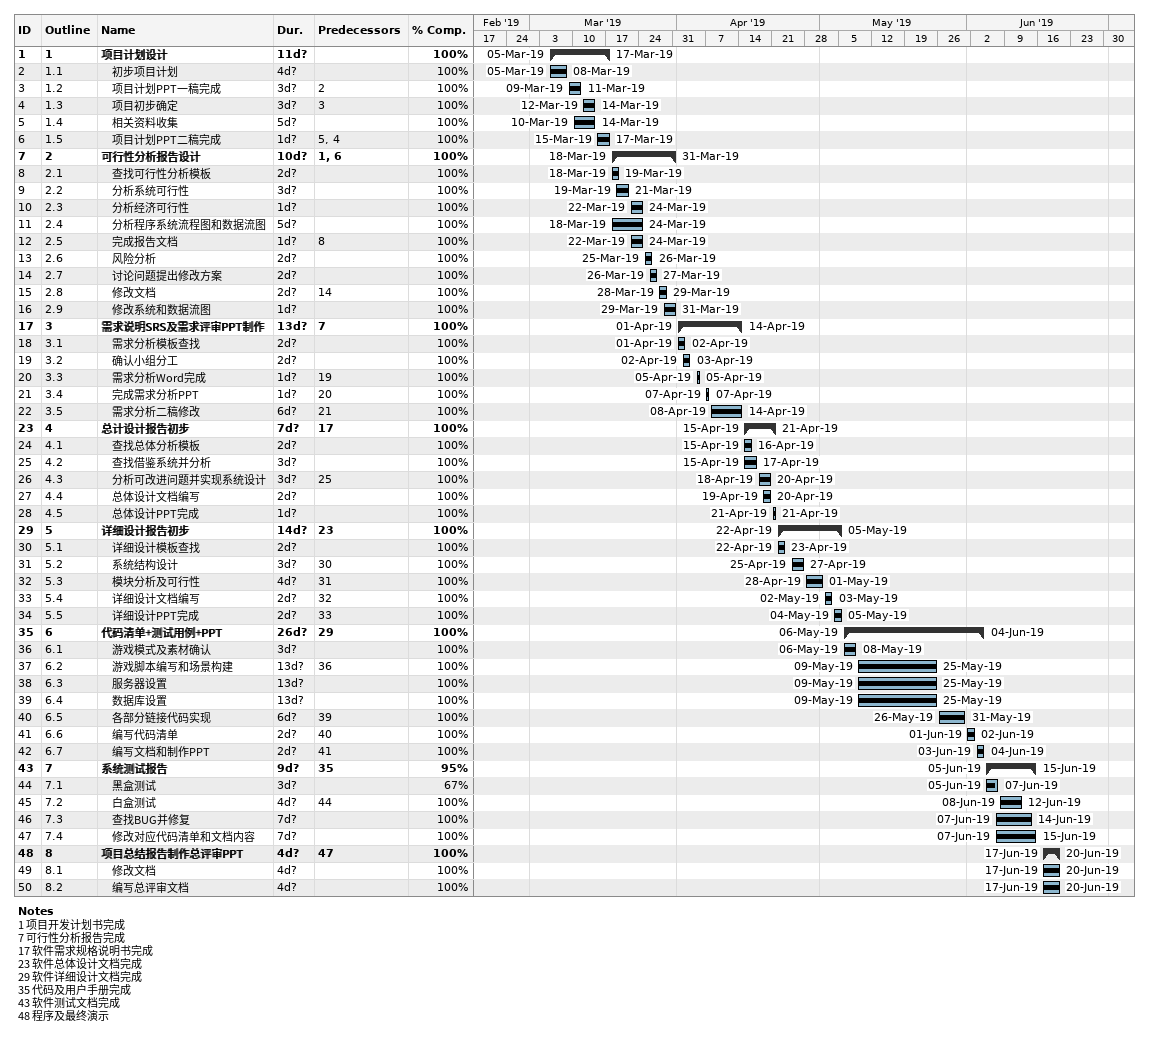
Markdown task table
| ID | WBS | Task | Duration | Start | Finish | Predecessors | % complete |
|---|---|---|---|---|---|---|---|
| 1 | 1 | **项目计划设计** | 11d? | 2019-03-05 | 2019-03-17 |  | 100 |
| 2 | 1.1 | 初步项目计划 | 4d? | 2019-03-05 | 2019-03-08 |  | 100 |
| 3 | 1.2 | 项目计划PPT一稿完成 | 3d? | 2019-03-09 | 2019-03-11 | 2 | 100 |
| 4 | 1.3 | 项目初步确定 | 3d? | 2019-03-12 | 2019-03-14 | 3 | 100 |
| 5 | 1.4 | 相关资料收集 | 5d? | 2019-03-10 | 2019-03-14 |  | 100 |
| 6 | 1.5 | 项目计划PPT二稿完成 | 1d? | 2019-03-15 | 2019-03-17 | 5, 4 | 100 |
| 7 | 2 | **可行性分析报告设计** | 10d? | 2019-03-18 | 2019-03-31 | 1, 6 | 100 |
| 8 | 2.1 | 查找可行性分析模板 | 2d? | 2019-03-18 | 2019-03-19 |  | 100 |
| 9 | 2.2 | 分析系统可行性 | 3d? | 2019-03-19 | 2019-03-21 |  | 100 |
| 10 | 2.3 | 分析经济可行性 | 1d? | 2019-03-22 | 2019-03-24 |  | 100 |
| 11 | 2.4 | 分析程序系统流程图和数据流图 | 5d? | 2019-03-18 | 2019-03-24 |  | 100 |
| 12 | 2.5 | 完成报告文档 | 1d? | 2019-03-22 | 2019-03-24 | 8 | 100 |
| 13 | 2.6 | 风险分析 | 2d? | 2019-03-25 | 2019-03-26 |  | 100 |
| 14 | 2.7 | 讨论问题提出修改方案 | 2d? | 2019-03-26 | 2019-03-27 |  | 100 |
| 15 | 2.8 | 修改文档 | 2d? | 2019-03-28 | 2019-03-29 | 14 | 100 |
| 16 | 2.9 | 修改系统和数据流图 | 1d? | 2019-03-29 | 2019-03-31 |  | 100 |
| 17 | 3 | **需求说明SRS及需求评审PPT制作** | 13d? | 2019-04-01 | 2019-04-14 | 7 | 100 |
| 18 | 3.1 | 需求分析模板查找 | 2d? | 2019-04-01 | 2019-04-02 |  | 100 |
| 19 | 3.2 | 确认小组分工 | 2d? | 2019-04-02 | 2019-04-03 |  | 100 |
| 20 | 3.3 | 需求分析Word完成 | 1d? | 2019-04-05 | 2019-04-05 | 19 | 100 |
| 21 | 3.4 | 完成需求分析PPT | 1d? | 2019-04-07 | 2019-04-07 | 20 | 100 |
| 22 | 3.5 | 需求分析二稿修改 | 6d? | 2019-04-08 | 2019-04-14 | 21 | 100 |
| 23 | 4 | **总计设计报告初步** | 7d? | 2019-04-15 | 2019-04-21 | 17 | 100 |
| 24 | 4.1 | 查找总体分析模板 | 2d? | 2019-04-15 | 2019-04-16 |  | 100 |
| 25 | 4.2 | 查找借鉴系统并分析 | 3d? | 2019-04-15 | 2019-04-17 |  | 100 |
| 26 | 4.3 | 分析可改进问题并实现系统设计 | 3d? | 2019-04-18 | 2019-04-20 | 25 | 100 |
| 27 | 4.4 | 总体设计文档编写 | 2d? | 2019-04-19 | 2019-04-20 |  | 100 |
| 28 | 4.5 | 总体设计PPT完成 | 1d? | 2019-04-21 | 2019-04-21 |  | 100 |
| 29 | 5 | **详细设计报告初步** | 14d? | 2019-04-22 | 2019-05-05 | 23 | 100 |
| 30 | 5.1 | 详细设计模板查找 | 2d? | 2019-04-22 | 2019-04-23 |  | 100 |
| 31 | 5.2 | 系统结构设计 | 3d? | 2019-04-25 | 2019-04-27 | 30 | 100 |
| 32 | 5.3 | 模块分析及可行性 | 4d? | 2019-04-28 | 2019-05-01 | 31 | 100 |
| 33 | 5.4 | 详细设计文档编写 | 2d? | 2019-05-02 | 2019-05-03 | 32 | 100 |
| 34 | 5.5 | 详细设计PPT完成 | 2d? | 2019-05-04 | 2019-05-05 | 33 | 100 |
| 35 | 6 | **代码清单+测试用例+PPT** | 26d? | 2019-05-06 | 2019-06-04 | 29 | 100 |
| 36 | 6.1 | 游戏模式及素材确认 | 3d? | 2019-05-06 | 2019-05-08 |  | 100 |
| 37 | 6.2 | 游戏脚本编写和场景构建 | 13d? | 2019-05-09 | 2019-05-25 | 36 | 100 |
| 38 | 6.3 | 服务器设置 | 13d? | 2019-05-09 | 2019-05-25 |  | 100 |
| 39 | 6.4 | 数据库设置 | 13d? | 2019-05-09 | 2019-05-25 |  | 100 |
| 40 | 6.5 | 各部分链接代码实现 | 6d? | 2019-05-26 | 2019-05-31 | 39 | 100 |
| 41 | 6.6 | 编写代码清单 | 2d? | 2019-06-01 | 2019-06-02 | 40 | 100 |
| 42 | 6.7 | 编写文档和制作PPT | 2d? | 2019-06-03 | 2019-06-04 | 41 | 100 |
| 43 | 7 | **系统测试报告** | 9d? | 2019-06-05 | 2019-06-15 | 35 | 95 |
| 44 | 7.1 | 黑盒测试 | 3d? | 2019-06-05 | 2019-06-07 |  | 67 |
| 45 | 7.2 | 白盒测试 | 4d? | 2019-06-08 | 2019-06-12 | 44 | 100 |
| 46 | 7.3 | 查找BUG并修复 | 7d? | 2019-06-07 | 2019-06-14 |  | 100 |
| 47 | 7.4 | 修改对应代码清单和文档内容 | 7d? | 2019-06-07 | 2019-06-15 |  | 100 |
| 48 | 8 | **项目总结报告制作总评审PPT** | 4d? | 2019-06-17 | 2019-06-20 | 47 | 100 |
| 49 | 8.1 | 修改文档 | 4d? | 2019-06-17 | 2019-06-20 |  | 100 |
| 50 | 8.2 | 编写总评审文档 | 4d? | 2019-06-17 | 2019-06-20 |  | 100 |

Notes
- 1: 项目开发计划书完成
- 7: 可行性分析报告完成
- 17: 软件需求规格说明书完成
- 23: 软件总体设计文档完成
- 29: 软件详细设计文档完成
- 35: 代码及用户手册完成
- 43: 软件测试文档完成
- 48: 程序及最终演示
